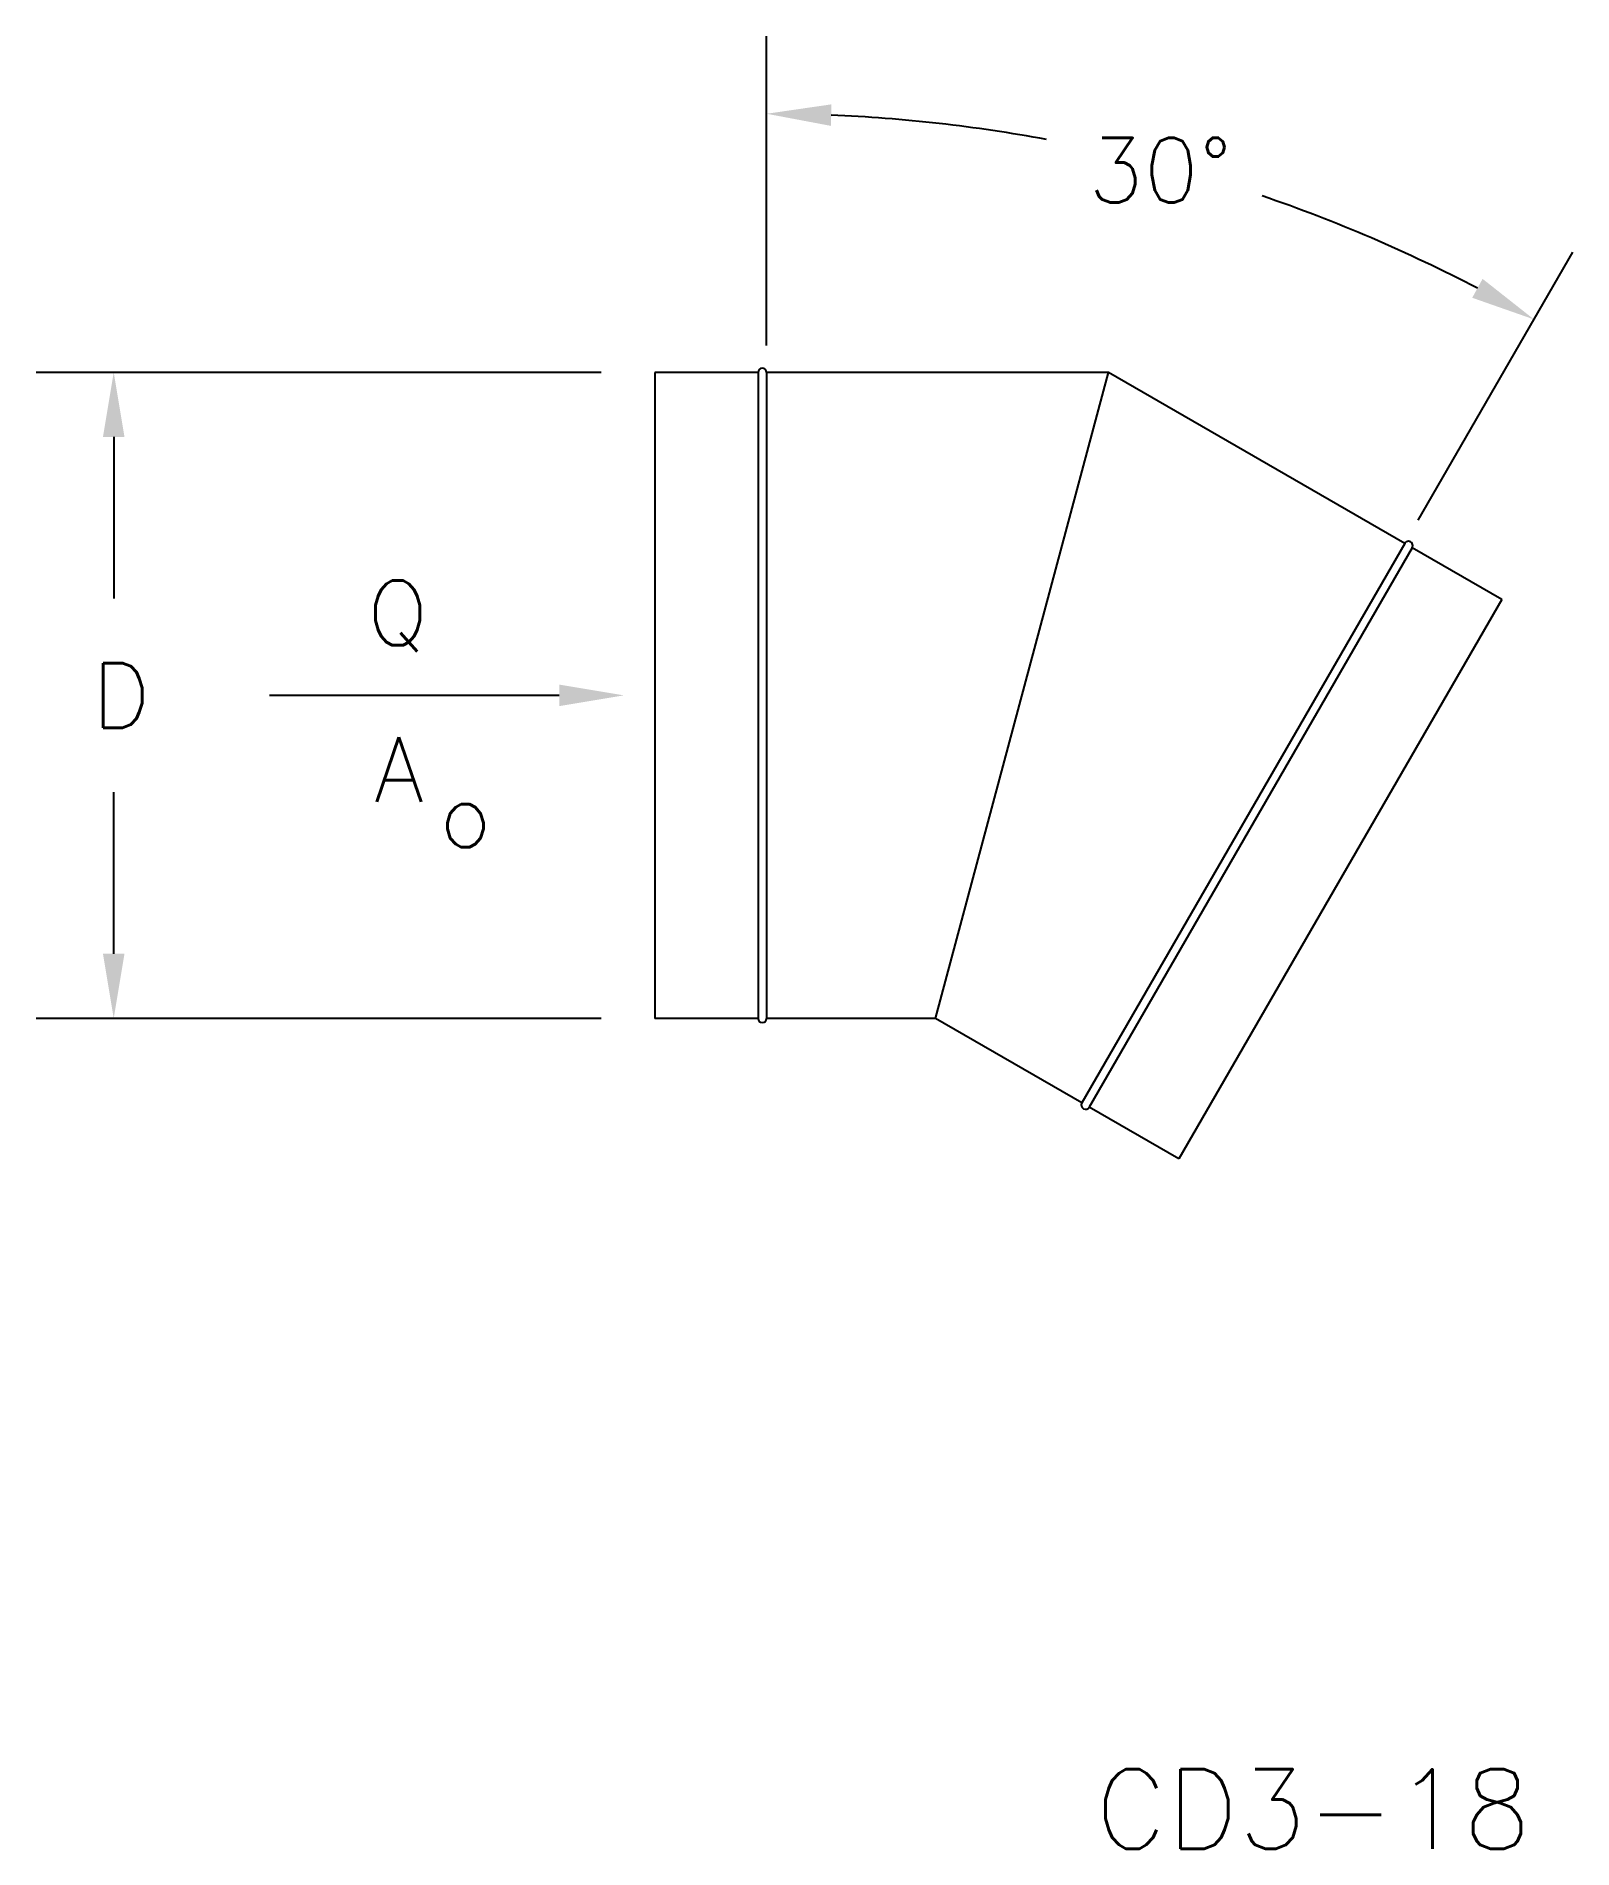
# Model space of a CAD drawing. Extents: x 3.61 to 7.87, y 1.76 to 6.77.
import ezdxf
from ezdxf.enums import TextEntityAlignment as Align

# ---------------------------------------------------------------- set-up
doc = ezdxf.new("R2010")
doc.units = 0
doc.header["$LTSCALE"] = 0.8
doc.header["$MEASUREMENT"] = 0
doc.layers.get('0').update_dxf_attribs({"linetype": 'CONTINUOUS'})
doc.layers.add('NUMBER', color=7, linetype='CONTINUOUS')
doc.styles.add('ROMANS', font='romans')

msp = doc.modelspace()

# ---------------------------------------------------------------- linework, layer by layer
for p, q in [((5.6344, 5.915), (5.6344, 6.7706)), ((7.4377, 5.4318), (7.8655, 6.1727)), ((5.1766, 5.8405), (3.6128, 5.8405)), ((5.3246, 5.8405), (5.3246, 4.0531)), ((5.6106, 5.8405), (5.3246, 5.8405)), ((5.6106, 5.8405), (5.6106, 4.0531)), ((6.5808, 5.8405), (5.6344, 5.8405)), ((5.6344, 5.8405), (5.6344, 4.0531)), ((6.1019, 4.0531), (6.5808, 5.8405)), ((7.4005, 5.3673), (6.5808, 5.8405)), ((3.8273, 5.6618), (3.8273, 5.2149)), ((7.4005, 5.3673), (6.5068, 3.8193)), ((7.4211, 5.3553), (6.5274, 3.8074)), ((7.6688, 5.2124), (7.4211, 5.3553)), ((7.6688, 5.2124), (6.7751, 3.6644)), ((4.4722, 4.9468), (4.2588, 4.9468)), ((5.0605, 4.9468), (4.4722, 4.9468)), ((3.8273, 4.2318), (3.8273, 4.6787)), ((5.1766, 4.0531), (3.6128, 4.0531)), ((5.6106, 4.0531), (5.3246, 4.0531)), ((6.1019, 4.0531), (5.6344, 4.0531)), ((6.5068, 3.8193), (6.1019, 4.0531)), ((6.7751, 3.6644), (6.5274, 3.8074))]:
    msp.add_line(p, q)
for centre, radius, start, end in [((5.6344, 2.3083), 4.2478, 79.4969, 87.5889), ((5.6344, 2.3083), 4.2478, 62.4111, 71.1694), ((5.6225, 5.8405), 0.0119, 0, 180), ((7.4108, 5.3613), 0.0119, 330, 150), ((5.6225, 4.0531), 0.0119, 180, 0), ((6.5171, 3.8133), 0.0119, 150, 330)]:
    msp.add_arc(centre, radius, start, end)
for points in [[(5.8125, 6.5225), (5.8137, 6.5821), (5.6344, 6.5561)], [(7.616, 6.0992), (7.5873, 6.0469), (7.7583, 5.987)], [(3.8571, 5.6618), (3.7975, 5.6618), (3.8273, 5.8405)], [(5.0605, 4.9766), (5.0605, 4.917), (5.2392, 4.9468)], [(3.8571, 4.2318), (3.7975, 4.2318), (3.8273, 4.0531)]]:
    msp.add_solid(points)

# ---------------------------------------------------------------- texts
at = {"style": 'ROMANS'}
msp.add_text('30%%d', height=0.17874, dxfattribs=at).set_placement((6.7237, 6.3998), align=Align.MIDDLE_CENTER)
for s, p in [('Q', (4.529, 5.0855)), ('D', (3.7678, 4.8574)), ('A', (4.5477, 4.6525)), ('o', (4.7279, 4.5264))]:
    msp.add_text(s, height=0.1787, dxfattribs=at).set_placement(p)
at = {"layer": 'NUMBER', "style": 'ROMANS'}
msp.add_text('CD3-18', height=0.22, dxfattribs=at).set_placement((6.5437, 1.7554))

doc.saveas('drawing.dxf')
